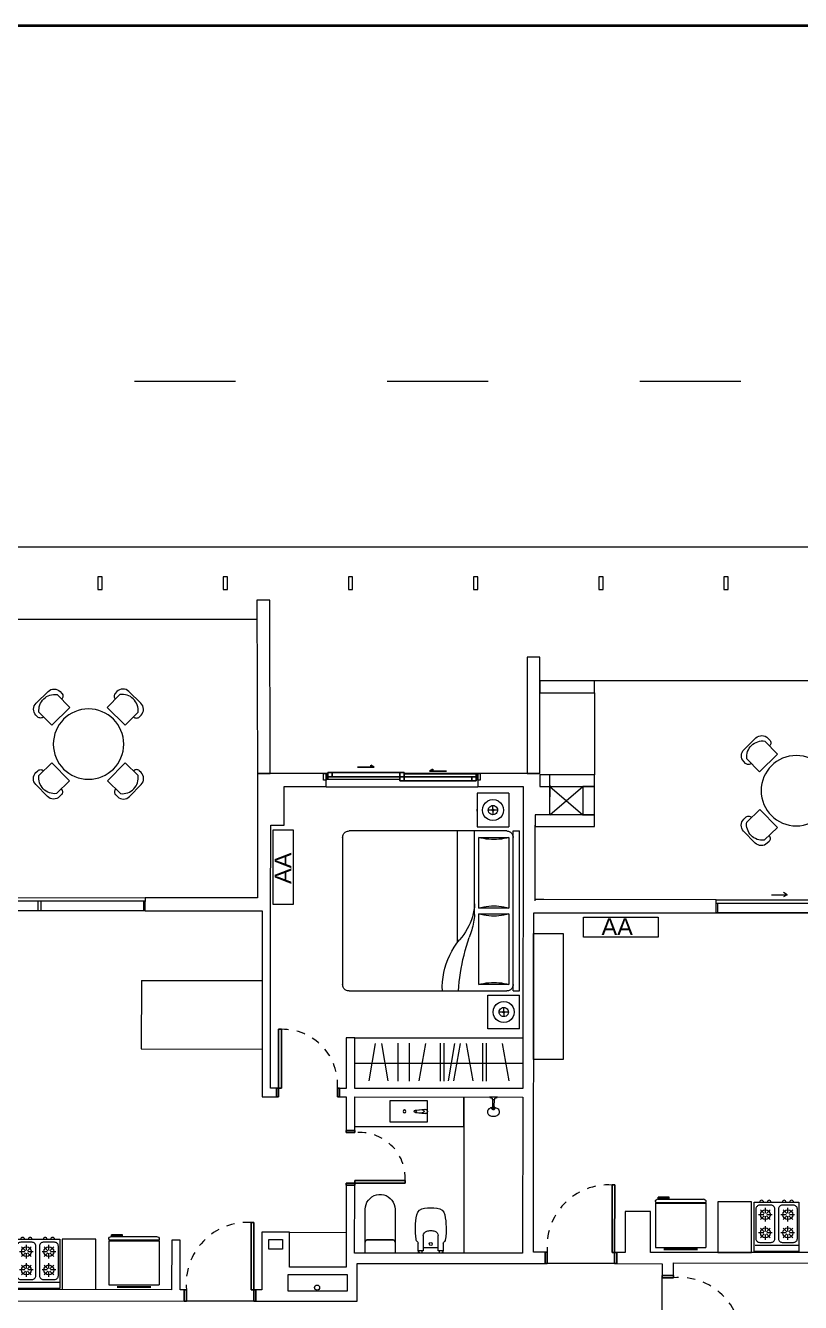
# Model space of a CAD drawing. Header units: millimetres. Extents: x 917 to 1168, y -421 to -23.
# Drawn here: x 1077.15 to 1086.35, y -354.38 to -339.21 of the extents above; entities that cross this region are included whole.
import ezdxf

# ---------------------------------------------------------------- set-up
doc = ezdxf.new("R2010")
doc.units = ezdxf.units.MM
doc.header["$LTSCALE"] = 0.1
for name, pattern in [('ACAD_ISO02W100', [15, 12, -3]), ('ACAD_ISO03W100', [30, 12, -18]), ('CONTINUA', [0]), ('Trazo', [0.00635, 0.003175, -0.003175])]:
    doc.linetypes.add(name, pattern=pattern)
doc.layers.get('0').update_dxf_attribs({"lineweight": 5})
for name, color, linetype, lineweight in [('00-Agua Fria', 5, 'ACAD_ISO02W100', 20), ('A-DETL-GENF', 7, 'Continuous', 5), ('A-DOOR', 7, 'Continuous', 5), ('A-DOOR-FRAM', 7, 'Continuous', 5), ('A-GLAZ', 7, 'Continuous', 5), ('A-GLAZ-CWMG', 7, 'Continuous', 5), ('A-GLAZ-SILL', 7, 'Continuous', 5), ('A-WALL', 7, 'Continuous', 5), ('Arq-Equipamiento', 250, 'Continuous', 5), ('MUEBLES', 250, 'Continuous', 5), ('P-SANR-FIXT', 7, 'Continuous', 5)]:
    doc.layers.add(name, color=color, linetype=linetype, lineweight=lineweight)
doc.layers.add('A-DOOR-HDLN', color=5, linetype='Trazo', lineweight=5, true_color=0x0000ff)
doc.styles.get("Standard").update_dxf_attribs({"font": 'arial.ttf'})

# ---------------------------------------------------------------- blocks, each defined once
blk = doc.blocks.new('Family7 - Puerta OBLAK - Acceso-2885777-1-TORRE-ARQ-PB')
at = {"layer": 'A-DOOR', "color": 8, "lineweight": 25}
for p, q in [((-0.425, -0.067), (-0.425, 0.067)), ((-0.425, 0.067), (-0.4, 0.067)), ((-0.4, 0.067), (-0.4, -0.067)), ((0.4, -0.067), (0.4, 0.067)), ((0.4, 0.067), (0.425, 0.067)), ((0.425, 0.067), (0.425, -0.067)), ((-0.4, -0.067), (-0.425, -0.067)), ((-0.4, -0.067), (-0.369, -0.067)), ((-0.4, -0.867), (-0.4, -0.067)), ((-0.369, -0.067), (-0.369, -0.867)), ((0.425, -0.067), (0.4, -0.067)), ((-0.369, -0.867), (-0.4, -0.867))]:
    blk.add_line(p, q, dxfattribs=at)
at = {"layer": 'A-DOOR-HDLN', "color": 8}
blk.add_arc((-0.327, -0.138), 0.73, 266.6701, 5.5698, dxfattribs=at)
blk = doc.blocks.new('Family6 - Puerta OBLAK - Baño-2882893-1-TORRE-ARQ-PB')
at = {"layer": 'A-DOOR', "color": 8, "lineweight": 25}
for p, q in [((-0.3, 0.05), (-0.325, 0.05)), ((-0.325, 0.05), (-0.325, -0.05)), ((-0.3, -0.05), (-0.3, 0.05)), ((0.325, 0.05), (0.3, 0.05)), ((0.3, 0.05), (0.3, -0.05)), ((0.325, -0.05), (0.325, 0.05)), ((-0.325, -0.05), (-0.3, -0.05)), ((-0.3, -0.051), (-0.3, -0.651)), ((-0.268, -0.051), (-0.3, -0.051)), ((-0.268, -0.651), (-0.268, -0.051)), ((0.3, -0.05), (0.325, -0.05)), ((-0.3, -0.651), (-0.268, -0.651))]:
    blk.add_line(p, q, dxfattribs=at)
at = {"layer": 'A-DOOR-HDLN', "color": 8}
blk.add_arc((-0.244, -0.105), 0.546, 267.4017, 5.688, dxfattribs=at)
blk = doc.blocks.new('Family5 - Puerta OPBLAK - Dormitorio-2880729-1-TORRE-ARQ-PB')
at = {"layer": 'A-DOOR', "color": 8, "lineweight": 25}
for p, q in [((-0.35, 0.05), (-0.375, 0.05)), ((-0.375, 0.05), (-0.375, -0.05)), ((-0.35, -0.05), (-0.35, 0.05)), ((0.375, 0.05), (0.35, 0.05)), ((0.35, 0.05), (0.35, -0.05)), ((0.375, -0.05), (0.375, 0.05)), ((-0.375, -0.05), (-0.35, -0.05)), ((0.35, -0.05), (0.315, -0.05)), ((0.315, -0.05), (0.315, -0.75)), ((0.35, -0.75), (0.35, -0.05)), ((0.35, -0.05), (0.375, -0.05)), ((0.315, -0.75), (0.35, -0.75))]:
    blk.add_line(p, q, dxfattribs=at)
at = {"layer": 'A-DOOR-HDLN', "color": 8}
blk.add_arc((0.302, -0.097), 0.653, 175.8984, 271.164, dxfattribs=at)
blk = doc.blocks.new('Doors_Sliding_Milgard_Aluminum-Series_2-Panels - PV 2_50 X 2_10-2402500-1-TORRE-ARQ-PB')
at = {"layer": 'A-DOOR', "color": 8}
for p, q in [((1.192, 0.078), (-1.308, 0.078)), ((-1.308, 0.078), (-1.308, -0.035)), ((-1.308, 0.078), (1.192, 0.078)), ((1.192, -0.035), (1.192, 0.078)), ((-1.308, -0.035), (1.192, -0.035)), ((0.347, -0.138), (0.391, -0.113)), ((0.347, -0.138), (0.391, -0.164)), ((0.532, -0.138), (0.347, -0.138))]:
    blk.add_line(p, q, dxfattribs=at)
at = {"layer": 'A-DOOR-FRAM', "color": 8}
for p, q in [((-1.295, 0.078), (-1.295, -0.035)), ((-0.076, 0.078), (-0.076, -0.035)), ((-0.041, 0.078), (-0.041, -0.035)), ((1.171, 0.078), (1.171, -0.035))]:
    blk.add_line(p, q, dxfattribs=at)
blk = doc.blocks.new('Windows_Opening-Slide_UFME_Fenetre_Coulissante_2V - 1_20 x 1_80-1553890-1-TORRE-ARQ-PB')
at = {"layer": 'A-GLAZ', "color": 8, "lineweight": 25}
for p, q in [((-0.9, -0.078), (-0.9, 0.002)), ((-0.88, 0.008), (-0.83, 0.008)), ((-0.88, -0.04), (-0.88, 0.008)), ((-0.83, 0.008), (-0.025, 0.008)), ((-0.83, -0.04), (-0.83, 0.008)), ((-0.83, 0.008), (-0.83, -0.04)), ((-0.025, 0.008), (-0.025, -0.04)), ((-0.025, -0.04), (-0.025, 0.008)), ((-0.025, 0.008), (0.025, 0.008)), ((0.025, 0.008), (0.025, -0.04)), ((0.9, 0.002), (0.9, -0.078)), ((-0.93, -0.078), (-0.9, -0.078)), ((-0.88, -0.011), (-0.9, -0.011)), ((-0.9, -0.011), (-0.9, -0.069)), ((-0.9, -0.069), (-0.88, -0.069)), ((-0.83, -0.04), (-0.88, -0.04)), ((-0.88, -0.069), (-0.88, -0.04)), ((-0.025, -0.04), (-0.83, -0.04)), ((-0.528, -0.106), (-0.328, -0.106)), ((-0.368, -0.129), (-0.368, -0.106)), ((-0.328, -0.106), (-0.368, -0.129)), ((0.025, -0.04), (-0.025, -0.04)), ((0.025, -0.04), (-0.025, -0.04)), ((-0.025, -0.04), (-0.025, -0.088)), ((-0.025, -0.088), (0.025, -0.088)), ((0.83, -0.04), (0.025, -0.04)), ((0.025, -0.04), (0.025, -0.088)), ((0.025, -0.088), (0.025, -0.04)), ((0.025, -0.088), (0.83, -0.088)), ((0.83, -0.088), (0.83, -0.04)), ((0.88, -0.04), (0.83, -0.04)), ((0.83, -0.04), (0.83, -0.088)), ((0.83, -0.088), (0.88, -0.088)), ((0.9, -0.011), (0.88, -0.011)), ((0.88, -0.011), (0.88, -0.04)), ((0.88, -0.088), (0.88, -0.04)), ((0.88, -0.069), (0.9, -0.069)), ((0.9, -0.069), (0.9, -0.011)), ((0.9, -0.078), (0.93, -0.078)), ((0.328, -0.154), (0.368, -0.177)), ((0.528, -0.154), (0.328, -0.154)), ((0.368, -0.177), (0.368, -0.154))]:
    blk.add_line(p, q, dxfattribs=at)
at = {"layer": 'A-GLAZ', "color": 8}
for p, q in [((-0.9, -0.078), (-0.025, -0.078)), ((-0.88, -0.069), (-0.025, -0.069)), ((0.88, -0.011), (0.025, -0.011)), ((0.88, -0.078), (0.9, -0.078))]:
    blk.add_line(p, q, dxfattribs=at)
at = {"layer": 'A-GLAZ-SILL', "color": 8}
for p, q in [((-0.9, 0.078), (-0.9, 0.082)), ((0.9, 0.082), (-0.9, 0.082)), ((0.9, 0.082), (0.9, 0.078))]:
    blk.add_line(p, q, dxfattribs=at)
blk = doc.blocks.new('Cocina 51cm')
at = {"layer": 'MUEBLES', "color": 8}
for p, q in [((-0.255, -0.036), (0, -0.036)), ((-0.191, -0.127), (-0.146, -0.172)), ((-0.133, -0.104), (-0.133, -0.167)), ((-0.076, -0.127), (-0.121, -0.172)), ((0, -0.036), (0.255, -0.036)), ((0.076, -0.127), (0.121, -0.172)), ((0.133, -0.104), (0.133, -0.167)), ((0.191, -0.127), (0.146, -0.172)), ((-0.214, -0.185), (-0.151, -0.185)), ((-0.146, -0.197), (-0.191, -0.242)), ((-0.133, -0.203), (-0.133, -0.266)), ((-0.121, -0.197), (-0.076, -0.242)), ((-0.115, -0.185), (-0.052, -0.185)), ((0.052, -0.185), (0.115, -0.185)), ((0.121, -0.197), (0.076, -0.242)), ((0.133, -0.203), (0.133, -0.266)), ((0.146, -0.197), (0.191, -0.242)), ((0.151, -0.185), (0.214, -0.185)), ((-0.214, -0.401), (-0.151, -0.401)), ((-0.191, -0.343), (-0.146, -0.388)), ((-0.146, -0.413), (-0.191, -0.458)), ((-0.133, -0.32), (-0.133, -0.383)), ((-0.133, -0.419), (-0.133, -0.482)), ((-0.076, -0.343), (-0.121, -0.388)), ((-0.121, -0.413), (-0.076, -0.458)), ((-0.115, -0.401), (-0.052, -0.401)), ((0.052, -0.401), (0.115, -0.401)), ((0.076, -0.343), (0.121, -0.388)), ((0.121, -0.413), (0.076, -0.458)), ((0.133, -0.32), (0.133, -0.383)), ((0.133, -0.419), (0.133, -0.482)), ((0.191, -0.343), (0.146, -0.388)), ((0.146, -0.413), (0.191, -0.458)), ((0.151, -0.401), (0.214, -0.401))]:
    blk.add_line(p, q, dxfattribs=at)
blk.add_lwpolyline([(-0.265, 0.036), (0.265, 0.036), (0.265, -0.549), (-0.265, -0.549)], close=True, dxfattribs=at)
for points in [[(-0.201, -0.513), (-0.066, -0.513, 0.414214), (-0.021, -0.468), (-0.021, -0.117, 0.414214), (-0.066, -0.072), (-0.201, -0.072, 0.414214), (-0.246, -0.117), (-0.246, -0.468, 0.414214)], [(0.066, -0.513), (0.201, -0.513, 0.414214), (0.246, -0.468), (0.246, -0.117, 0.414214), (0.201, -0.072), (0.066, -0.072, 0.414214), (0.021, -0.117), (0.021, -0.468, 0.414214)]]:
    blk.add_lwpolyline(points, format="xyb", close=True, dxfattribs=at)
for centre in [(-0.133, -0.185), (0.133, -0.185), (-0.133, -0.401), (0.133, -0.401)]:
    blk.add_circle(centre, 0.0585, dxfattribs=at)
for centre in [(-0.178, -0.549), (-0.089, -0.549), (0.089, -0.549), (0.178, -0.549)]:
    blk.add_arc(centre, 0.0225, 180, 0, dxfattribs=at)
blk = doc.blocks.new('A$C2F886EFE')
at = {"layer": 'MUEBLES', "color": 8}
for p, q in [((0.1, 0.623), (0.498, 0.623)), ((0.1, 0.613), (0.498, 0.613)), ((0, 0.072), (0, 0.597)), ((0, 0.597), (0.6, 0.597)), ((0.6, 0.072), (0.6, 0.597)), ((0, 0.072), (0.6, 0.072)), ((0, 0.062), (0.6, 0.062)), ((0, 0.053), (0, 0.062)), ((0.006, 0.062), (0.006, 0.072)), ((0.032, 0.022), (0.568, 0.022)), ((0.034, 0.022), (0.034, 0)), ((0.04, 0.022), (0.04, 0.006)), ((0.04, 0.006), (0.159, 0.006)), ((0.159, 0.022), (0.159, 0.006)), ((0.165, 0.022), (0.165, 0)), ((0.594, 0.062), (0.594, 0.072)), ((0.6, 0.053), (0.6, 0.062)), ((0.165, 0), (0.034, 0))]:
    blk.add_line(p, q, dxfattribs=at)
for centre, start, end in [((0.032, 0.053), 180, 270), ((0.568, 0.053), 270, 0)]:
    blk.add_arc(centre, 0.0315, start, end, dxfattribs=at)
blk = doc.blocks.new('cama grande')
at = {"layer": 'MUEBLES'}
for p, q in [((584.86, 704.561), (584.885, 704.561)), ((584.86, 704.561), (584.86, 704.187)), ((584.885, 704.561), (585.26, 704.561)), ((585.26, 704.187), (585.26, 704.561)), ((585.31, 704.561), (587.21, 704.561)), ((585.31, 704.485), (585.31, 704.561)), ((587.21, 704.485), (587.21, 704.561)), ((584.939, 704.406), (584.935, 704.374)), ((584.935, 704.374), (584.939, 704.342)), ((584.951, 704.437), (584.939, 704.406)), ((584.971, 704.462), (584.951, 704.437)), ((584.997, 704.482), (584.971, 704.462)), ((585.027, 704.495), (584.997, 704.482)), ((585.007, 704.388), (585.005, 704.374)), ((585.05, 704.374), (585.005, 704.374)), ((585.005, 704.374), (585.007, 704.36)), ((585.012, 704.402), (585.007, 704.388)), ((585.007, 704.36), (585.012, 704.347)), ((585.021, 704.413), (585.012, 704.402)), ((585.032, 704.422), (585.021, 704.413)), ((585.06, 704.499), (585.027, 704.495)), ((585.045, 704.427), (585.032, 704.422)), ((585.06, 704.429), (585.045, 704.427)), ((585.051, 704.379), (585.05, 704.377)), ((585.05, 704.377), (585.05, 704.374)), ((585.05, 704.374), (585.05, 704.371)), ((585.05, 704.371), (585.051, 704.369)), ((585.053, 704.381), (585.051, 704.379)), ((585.051, 704.369), (585.053, 704.367)), ((585.055, 704.383), (585.053, 704.381)), ((585.053, 704.367), (585.055, 704.365)), ((585.057, 704.384), (585.055, 704.383)), ((585.055, 704.365), (585.057, 704.364)), ((585.06, 704.384), (585.057, 704.384)), ((585.057, 704.364), (585.06, 704.364)), ((585.092, 704.495), (585.06, 704.499)), ((585.06, 704.429), (585.06, 704.384)), ((585.074, 704.427), (585.06, 704.429)), ((585.062, 704.384), (585.06, 704.384)), ((585.06, 704.364), (585.062, 704.364)), ((585.06, 704.364), (585.06, 704.319)), ((585.065, 704.383), (585.062, 704.384)), ((585.062, 704.364), (585.065, 704.365)), ((585.067, 704.381), (585.065, 704.383)), ((585.065, 704.365), (585.067, 704.367)), ((585.068, 704.379), (585.067, 704.381)), ((585.067, 704.367), (585.068, 704.369)), ((585.069, 704.377), (585.068, 704.379)), ((585.068, 704.369), (585.069, 704.371)), ((585.07, 704.374), (585.069, 704.377)), ((585.069, 704.371), (585.07, 704.374)), ((585.07, 704.374), (585.115, 704.374)), ((585.087, 704.422), (585.074, 704.427)), ((585.099, 704.413), (585.087, 704.422)), ((585.122, 704.482), (585.092, 704.495)), ((585.107, 704.402), (585.099, 704.413)), ((585.113, 704.388), (585.107, 704.402)), ((585.107, 704.347), (585.113, 704.36)), ((585.115, 704.374), (585.113, 704.388)), ((585.113, 704.36), (585.115, 704.374)), ((585.148, 704.462), (585.122, 704.482)), ((585.168, 704.437), (585.148, 704.462)), ((585.18, 704.406), (585.168, 704.437)), ((585.185, 704.374), (585.18, 704.406)), ((585.18, 704.342), (585.185, 704.374)), ((585.31, 704.485), (585.386, 704.485)), ((585.312, 704.429), (585.31, 704.419)), ((585.31, 704.419), (585.31, 704.409)), ((585.31, 703.838), (585.31, 704.409)), ((585.315, 704.438), (585.312, 704.429)), ((585.32, 704.447), (585.315, 704.438)), ((585.325, 704.455), (585.32, 704.447)), ((585.332, 704.463), (585.325, 704.455)), ((585.339, 704.47), (585.332, 704.463)), ((585.348, 704.475), (585.339, 704.47)), ((585.357, 704.479), (585.348, 704.475)), ((585.366, 704.483), (585.357, 704.479)), ((585.376, 704.485), (585.366, 704.483)), ((585.386, 704.485), (585.376, 704.485)), ((585.386, 704.485), (587.133, 704.485)), ((586.224, 704.434), (585.386, 704.434)), ((585.394, 704.405), (585.386, 704.434)), ((585.386, 704.434), (585.386, 704.079)), ((585.4, 704.376), (585.394, 704.405)), ((585.405, 704.346), (585.4, 704.376)), ((586.21, 704.376), (586.205, 704.346)), ((586.216, 704.405), (586.21, 704.376)), ((586.224, 704.434), (586.216, 704.405)), ((586.224, 704.079), (586.224, 704.434)), ((587.133, 704.434), (586.295, 704.434)), ((586.295, 704.434), (586.295, 704.079)), ((586.303, 704.405), (586.295, 704.434)), ((586.309, 704.376), (586.303, 704.405)), ((586.314, 704.346), (586.309, 704.376)), ((587.119, 704.376), (587.114, 704.346)), ((587.126, 704.405), (587.119, 704.376)), ((587.133, 704.434), (587.126, 704.405)), ((587.143, 704.485), (587.133, 704.485)), ((587.133, 704.485), (587.21, 704.485)), ((587.133, 704.079), (587.133, 704.434)), ((587.153, 704.483), (587.143, 704.485)), ((587.163, 704.479), (587.153, 704.483)), ((587.172, 704.475), (587.163, 704.479)), ((587.18, 704.47), (587.172, 704.475)), ((587.187, 704.463), (587.18, 704.47)), ((587.194, 704.455), (587.187, 704.463)), ((587.199, 704.447), (587.194, 704.455)), ((587.204, 704.438), (587.199, 704.447)), ((587.207, 704.429), (587.204, 704.438)), ((587.209, 704.419), (587.207, 704.429)), ((587.21, 704.409), (587.209, 704.419)), ((587.21, 704.409), (587.21, 704.028)), ((587.633, 704.434), (587.258, 704.434)), ((587.258, 704.059), (587.258, 704.434)), ((587.426, 704.367), (587.395, 704.355)), ((587.458, 704.371), (587.426, 704.367)), ((587.49, 704.367), (587.458, 704.371)), ((587.52, 704.355), (587.49, 704.367)), ((587.658, 704.434), (587.633, 704.434)), ((587.658, 704.434), (587.658, 704.059)), ((584.939, 704.342), (584.951, 704.312)), ((584.951, 704.312), (584.971, 704.286)), ((584.971, 704.286), (584.997, 704.266)), ((584.997, 704.266), (585.027, 704.253)), ((585.012, 704.347), (585.021, 704.335)), ((585.021, 704.335), (585.032, 704.326)), ((585.027, 704.253), (585.06, 704.249)), ((585.032, 704.326), (585.045, 704.321)), ((585.045, 704.321), (585.06, 704.319)), ((585.06, 704.319), (585.074, 704.321)), ((585.06, 704.249), (585.092, 704.253)), ((585.074, 704.321), (585.087, 704.326)), ((585.087, 704.326), (585.099, 704.335)), ((585.092, 704.253), (585.122, 704.266)), ((585.099, 704.335), (585.107, 704.347)), ((585.122, 704.266), (585.148, 704.286)), ((585.148, 704.286), (585.168, 704.312)), ((585.168, 704.312), (585.18, 704.342)), ((585.408, 704.317), (585.405, 704.346)), ((585.411, 704.287), (585.408, 704.317)), ((585.408, 704.197), (585.411, 704.227)), ((585.411, 704.257), (585.411, 704.287)), ((585.411, 704.227), (585.411, 704.257)), ((586.202, 704.317), (586.199, 704.287)), ((586.199, 704.287), (586.199, 704.257)), ((586.199, 704.257), (586.199, 704.227)), ((586.199, 704.227), (586.202, 704.197)), ((586.205, 704.346), (586.202, 704.317)), ((586.318, 704.317), (586.314, 704.346)), ((586.32, 704.287), (586.318, 704.317)), ((586.318, 704.197), (586.32, 704.227)), ((586.321, 704.257), (586.32, 704.287)), ((586.32, 704.227), (586.321, 704.257)), ((587.109, 704.287), (587.108, 704.257)), ((587.108, 704.257), (587.109, 704.227)), ((587.111, 704.317), (587.109, 704.287)), ((587.109, 704.227), (587.111, 704.197)), ((587.114, 704.346), (587.111, 704.317)), ((587.337, 704.279), (587.333, 704.246)), ((587.333, 704.246), (587.337, 704.214)), ((587.35, 704.309), (587.337, 704.279)), ((587.337, 704.214), (587.35, 704.184)), ((587.37, 704.335), (587.35, 704.309)), ((587.395, 704.355), (587.37, 704.335)), ((587.405, 704.261), (587.403, 704.246)), ((587.448, 704.246), (587.403, 704.246)), ((587.403, 704.246), (587.405, 704.232)), ((587.41, 704.274), (587.405, 704.261)), ((587.405, 704.232), (587.41, 704.219)), ((587.419, 704.285), (587.41, 704.274)), ((587.41, 704.219), (587.419, 704.208)), ((587.43, 704.294), (587.419, 704.285)), ((587.419, 704.208), (587.43, 704.199)), ((587.444, 704.3), (587.43, 704.294)), ((587.458, 704.301), (587.444, 704.3)), ((587.449, 704.251), (587.448, 704.249)), ((587.448, 704.249), (587.448, 704.246)), ((587.448, 704.246), (587.448, 704.244)), ((587.448, 704.244), (587.449, 704.241)), ((587.451, 704.253), (587.449, 704.251)), ((587.449, 704.241), (587.451, 704.239)), ((587.453, 704.255), (587.451, 704.253)), ((587.451, 704.239), (587.453, 704.238)), ((587.455, 704.256), (587.453, 704.255)), ((587.453, 704.238), (587.455, 704.237)), ((587.458, 704.256), (587.455, 704.256)), ((587.455, 704.237), (587.458, 704.236)), ((587.458, 704.301), (587.458, 704.256)), ((587.472, 704.3), (587.458, 704.301)), ((587.46, 704.256), (587.458, 704.256)), ((587.458, 704.236), (587.46, 704.237)), ((587.458, 704.236), (587.458, 704.191)), ((587.463, 704.255), (587.46, 704.256)), ((587.46, 704.237), (587.463, 704.238)), ((587.465, 704.253), (587.463, 704.255)), ((587.463, 704.238), (587.465, 704.239)), ((587.467, 704.251), (587.465, 704.253)), ((587.465, 704.239), (587.467, 704.241)), ((587.468, 704.249), (587.467, 704.251)), ((587.467, 704.241), (587.468, 704.244)), ((587.468, 704.246), (587.468, 704.249)), ((587.468, 704.244), (587.468, 704.246)), ((587.468, 704.246), (587.513, 704.246)), ((587.485, 704.294), (587.472, 704.3)), ((587.497, 704.285), (587.485, 704.294)), ((587.485, 704.199), (587.497, 704.208)), ((587.506, 704.274), (587.497, 704.285)), ((587.497, 704.208), (587.506, 704.219)), ((587.511, 704.261), (587.506, 704.274)), ((587.506, 704.219), (587.511, 704.232)), ((587.513, 704.246), (587.511, 704.261)), ((587.511, 704.232), (587.513, 704.246)), ((587.546, 704.335), (587.52, 704.355)), ((587.566, 704.309), (587.546, 704.335)), ((587.579, 704.279), (587.566, 704.309)), ((587.566, 704.184), (587.579, 704.214)), ((587.583, 704.246), (587.579, 704.279)), ((587.579, 704.214), (587.583, 704.246)), ((584.86, 704.187), (585.26, 704.187)), ((585.049, 704.187), (585.049, 704.187)), ((585.049, 704.187), (585.049, 704.184)), ((585.049, 704.184), (585.049, 704.187)), ((585.049, 704.184), (585.049, 704.187)), ((585.049, 704.184), (585.049, 704.184)), ((585.049, 704.184), (585.049, 704.184)), ((585.05, 704.184), (585.049, 704.184)), ((585.05, 704.184), (585.05, 704.187)), ((585.05, 704.184), (585.051, 704.184)), ((585.051, 704.184), (585.051, 704.187)), ((585.051, 704.184), (585.051, 704.187)), ((585.051, 704.184), (585.051, 704.184)), ((585.051, 704.184), (585.053, 704.184)), ((585.053, 704.184), (585.053, 704.187)), ((585.053, 704.184), (585.054, 704.184)), ((585.054, 704.184), (585.054, 704.187)), ((585.054, 704.184), (585.055, 704.184)), ((585.055, 704.184), (585.055, 704.187)), ((585.055, 704.184), (585.057, 704.184)), ((585.057, 704.184), (585.057, 704.187)), ((585.057, 704.184), (585.058, 704.184)), ((585.058, 704.184), (585.058, 704.187)), ((585.058, 704.184), (585.06, 704.184)), ((585.06, 704.184), (585.06, 704.187)), ((585.06, 704.184), (585.062, 704.184)), ((585.062, 704.184), (585.062, 704.187)), ((585.062, 704.184), (585.063, 704.184)), ((585.063, 704.184), (585.063, 704.187)), ((585.063, 704.184), (585.065, 704.184)), ((585.065, 704.184), (585.065, 704.187)), ((585.065, 704.184), (585.066, 704.184)), ((585.066, 704.184), (585.066, 704.187)), ((585.066, 704.184), (585.067, 704.184)), ((585.067, 704.184), (585.067, 704.187)), ((585.067, 704.184), (585.068, 704.184)), ((585.068, 704.184), (585.068, 704.187)), ((585.068, 704.184), (585.069, 704.184)), ((585.069, 704.184), (585.069, 704.187)), ((585.069, 704.184), (585.07, 704.184)), ((585.07, 704.184), (585.07, 704.187)), ((585.071, 704.184), (585.07, 704.184)), ((585.071, 704.184), (585.071, 704.187)), ((585.071, 704.184), (585.071, 704.187)), ((585.071, 704.187), (585.071, 704.184)), ((585.071, 704.184), (585.071, 704.184)), ((585.071, 704.184), (585.071, 704.184)), ((585.26, 704.187), (585.26, 704.187)), ((585.386, 704.079), (585.394, 704.108)), ((585.386, 704.079), (586.224, 704.079)), ((585.394, 704.108), (585.4, 704.137)), ((585.4, 704.137), (585.405, 704.167)), ((585.405, 704.167), (585.408, 704.197)), ((586.202, 704.197), (586.205, 704.167)), ((586.205, 704.167), (586.21, 704.137)), ((586.21, 704.137), (586.216, 704.108)), ((586.216, 704.108), (586.224, 704.079)), ((586.295, 704.079), (586.303, 704.108)), ((586.295, 704.079), (587.133, 704.079)), ((586.303, 704.108), (586.309, 704.137)), ((586.309, 704.137), (586.314, 704.167)), ((586.314, 704.167), (586.318, 704.197)), ((587.111, 704.197), (587.114, 704.167)), ((587.114, 704.167), (587.119, 704.137)), ((587.119, 704.137), (587.126, 704.108)), ((587.126, 704.108), (587.133, 704.079)), ((587.658, 704.059), (587.258, 704.059)), ((587.258, 704.059), (587.258, 704.059)), ((587.35, 704.184), (587.37, 704.158)), ((587.37, 704.158), (587.395, 704.138)), ((587.395, 704.138), (587.426, 704.126)), ((587.426, 704.126), (587.458, 704.121)), ((587.43, 704.199), (587.444, 704.193)), ((587.444, 704.193), (587.458, 704.191)), ((587.446, 704.059), (587.446, 704.056)), ((587.446, 704.056), (587.447, 704.056)), ((587.447, 704.056), (587.447, 704.059)), ((587.447, 704.056), (587.447, 704.059)), ((587.447, 704.056), (587.447, 704.059)), ((587.448, 704.056), (587.447, 704.056)), ((587.447, 704.056), (587.447, 704.056)), ((587.447, 704.056), (587.447, 704.056)), ((587.448, 704.056), (587.448, 704.059)), ((587.449, 704.056), (587.448, 704.056)), ((587.449, 704.056), (587.449, 704.059)), ((587.45, 704.056), (587.449, 704.056)), ((587.45, 704.056), (587.45, 704.059)), ((587.452, 704.056), (587.45, 704.056)), ((587.452, 704.056), (587.452, 704.059)), ((587.453, 704.056), (587.452, 704.056)), ((587.453, 704.056), (587.453, 704.059)), ((587.454, 704.056), (587.453, 704.056)), ((587.454, 704.056), (587.454, 704.059)), ((587.456, 704.056), (587.454, 704.056)), ((587.456, 704.056), (587.456, 704.059)), ((587.458, 704.056), (587.456, 704.056)), ((587.458, 704.191), (587.472, 704.193)), ((587.458, 704.121), (587.49, 704.126)), ((587.458, 704.056), (587.458, 704.059)), ((587.459, 704.056), (587.458, 704.056)), ((587.459, 704.056), (587.459, 704.059)), ((587.461, 704.056), (587.459, 704.056)), ((587.461, 704.056), (587.461, 704.059)), ((587.462, 704.056), (587.461, 704.056)), ((587.462, 704.056), (587.462, 704.059)), ((587.464, 704.056), (587.462, 704.056)), ((587.464, 704.056), (587.464, 704.059)), ((587.465, 704.056), (587.464, 704.056)), ((587.465, 704.056), (587.465, 704.059)), ((587.466, 704.056), (587.465, 704.056)), ((587.466, 704.056), (587.466, 704.059)), ((587.467, 704.056), (587.466, 704.056)), ((587.467, 704.056), (587.467, 704.059)), ((587.468, 704.056), (587.467, 704.056)), ((587.468, 704.056), (587.468, 704.059)), ((587.468, 704.056), (587.468, 704.059)), ((587.468, 704.056), (587.469, 704.056)), ((587.468, 704.056), (587.468, 704.056)), ((587.469, 704.059), (587.469, 704.059)), ((587.469, 704.059), (587.469, 704.056)), ((587.469, 704.056), (587.469, 704.059)), ((587.469, 704.056), (587.469, 704.056)), ((587.472, 704.193), (587.485, 704.199)), ((587.49, 704.126), (587.52, 704.138)), ((587.52, 704.138), (587.546, 704.158)), ((587.546, 704.158), (587.566, 704.184)), ((585.685, 703.89), (585.737, 703.903)), ((585.737, 703.903), (585.79, 703.916)), ((585.79, 703.916), (585.842, 703.931)), ((585.842, 703.931), (585.893, 703.947)), ((585.893, 703.947), (585.945, 703.965)), ((585.967, 703.973), (585.945, 703.965)), ((585.989, 703.981), (585.967, 703.973)), ((586.013, 703.921), (585.98, 703.899)), ((586.011, 703.988), (585.989, 703.981)), ((586.034, 703.995), (586.011, 703.988)), ((586.047, 703.941), (586.013, 703.921)), ((586.057, 704.001), (586.034, 703.995)), ((586.082, 703.96), (586.047, 703.941)), ((586.079, 704.007), (586.057, 704.001)), ((586.102, 704.012), (586.079, 704.007)), ((586.117, 703.976), (586.082, 703.96)), ((586.126, 704.016), (586.102, 704.012)), ((586.154, 703.99), (586.117, 703.976)), ((586.149, 704.02), (586.126, 704.016)), ((586.172, 704.023), (586.149, 704.02)), ((586.192, 704.002), (586.154, 703.99)), ((586.196, 704.026), (586.172, 704.023)), ((586.23, 704.012), (586.192, 704.002)), ((586.219, 704.028), (586.196, 704.026)), ((586.219, 704.028), (586.346, 704.028)), ((586.268, 704.019), (586.23, 704.012)), ((586.307, 704.025), (586.268, 704.019)), ((586.346, 704.028), (586.307, 704.025)), ((586.346, 704.028), (587.21, 704.028)), ((587.21, 704.028), (587.21, 703.825)), ((585.31, 703.838), (585.364, 703.841)), ((585.31, 703.646), (585.31, 703.838)), ((585.364, 703.841), (585.418, 703.846)), ((585.418, 703.846), (585.471, 703.853)), ((585.471, 703.853), (585.525, 703.86)), ((585.525, 703.86), (585.578, 703.869)), ((585.578, 703.869), (585.632, 703.879)), ((585.632, 703.879), (585.685, 703.89)), ((585.735, 703.733), (585.784, 703.758)), ((585.784, 703.758), (585.831, 703.786)), ((585.831, 703.786), (585.876, 703.817)), ((585.876, 703.817), (585.919, 703.85)), ((585.894, 703.825), (587.21, 703.825)), ((585.949, 703.876), (585.919, 703.85)), ((585.98, 703.899), (585.949, 703.876)), ((587.21, 703.825), (587.21, 702.538)), ((585.31, 703.646), (585.364, 703.645)), ((585.31, 702.538), (585.31, 703.646)), ((585.364, 703.645), (585.419, 703.648)), ((585.419, 703.648), (585.474, 703.654)), ((585.474, 703.654), (585.528, 703.663)), ((585.528, 703.663), (585.581, 703.676)), ((585.581, 703.676), (585.633, 703.691)), ((585.633, 703.691), (585.685, 703.71)), ((585.685, 703.71), (585.735, 703.733)), ((585.31, 702.538), (585.31, 702.528)), ((587.209, 702.528), (587.21, 702.538)), ((585.31, 702.528), (585.312, 702.518)), ((585.312, 702.518), (585.315, 702.508)), ((585.315, 702.508), (585.32, 702.5)), ((585.32, 702.5), (585.325, 702.491)), ((585.325, 702.491), (585.332, 702.484)), ((585.332, 702.484), (585.339, 702.477)), ((585.339, 702.477), (585.348, 702.472)), ((585.348, 702.472), (585.357, 702.467)), ((585.357, 702.467), (585.366, 702.464)), ((585.366, 702.464), (585.376, 702.462)), ((585.376, 702.462), (585.386, 702.461)), ((587.133, 702.461), (585.386, 702.461)), ((587.133, 702.461), (587.143, 702.462)), ((587.143, 702.462), (587.153, 702.464)), ((587.153, 702.464), (587.163, 702.467)), ((587.163, 702.467), (587.172, 702.472)), ((587.172, 702.472), (587.18, 702.477)), ((587.18, 702.477), (587.187, 702.484)), ((587.187, 702.484), (587.194, 702.491)), ((587.194, 702.491), (587.199, 702.5)), ((587.199, 702.5), (587.204, 702.508)), ((587.204, 702.508), (587.207, 702.518)), ((587.207, 702.518), (587.209, 702.528))]:
    blk.add_line(p, q, dxfattribs=at)
blk = doc.blocks.new('mesad')
at = {"layer": 'MUEBLES'}
for points in [[(-0.324, 0.533), (-0.324, 0.533, 0.414214), (-0.324, 0.604), (-0.345, 0.624, 0.414214), (-0.487, 0.622), (-0.626, 0.479, 0.414214), (-0.624, 0.337), (-0.603, 0.317, 0.414214), (-0.533, 0.318), (-0.533, 0.318)], [(0.324, 0.533), (0.324, 0.533, -0.414214), (0.324, 0.604), (0.345, 0.624, -0.414214), (0.487, 0.622), (0.626, 0.479, -0.414214), (0.624, 0.337), (0.603, 0.317, -0.414214), (0.533, 0.318), (0.533, 0.318)], [(-0.533, -0.324), (-0.533, -0.324, 0.414214), (-0.604, -0.324), (-0.624, -0.345, 0.414214), (-0.622, -0.487), (-0.479, -0.626, 0.414214), (-0.337, -0.624), (-0.317, -0.603, 0.414214), (-0.318, -0.533), (-0.318, -0.533)], [(0.533, -0.324), (0.533, -0.324, -0.414214), (0.604, -0.324), (0.624, -0.345, -0.414214), (0.622, -0.487), (0.479, -0.626, -0.414214), (0.337, -0.624), (0.317, -0.603, -0.414214), (0.318, -0.533), (0.318, -0.533)]]:
    blk.add_lwpolyline(points, format="xyb", dxfattribs=at)
for points in [[(-0.589, 0.373), (-0.434, 0.222), (-0.225, 0.437), (-0.38, 0.588, 0.490132)], [(0.589, 0.373), (0.434, 0.222), (0.225, 0.437), (0.38, 0.588, -0.490132)], [(-0.373, -0.589), (-0.222, -0.434), (-0.437, -0.225), (-0.588, -0.38, 0.490132)], [(0.373, -0.589), (0.222, -0.434), (0.437, -0.225), (0.588, -0.38, -0.490132)]]:
    blk.add_lwpolyline(points, format="xyb", close=True, dxfattribs=at)
at = {"layer": 'MUEBLES', "ltscale": 1e-05}
blk.add_circle((0, 0), 0.418, dxfattribs=at)
blk = doc.blocks.new('Shower-Valve_Trim-KOHLER-Alteo-K-TS45106 - 2_5 GPM_ 2BZ-Oil-Rubed Nickel-V7-2-TORRE-ARQ- PB _-2_14_')
at = {"layer": 'P-SANR-FIXT', "color": 8}
for p, q in [((2.527, -14.218), (2.517, -14.261)), ((2.53, -14.22), (2.527, -14.218)), ((2.549, -14.254), (2.535, -14.249)), ((2.517, -14.261), (2.506, -14.304)), ((2.506, -14.304), (2.51, -14.304)), ((2.527, -14.281), (2.542, -14.282)), ((2.543, -14.282), (2.544, -14.279)), ((2.544, -14.279), (2.549, -14.258)), ((2.544, -14.279), (2.623, -14.298)), ((2.549, -14.258), (2.55, -14.255)), ((2.628, -14.278), (2.549, -14.258)), ((2.623, -14.298), (2.628, -14.299)), ((2.627, -14.301), (2.635, -14.303)), ((2.628, -14.278), (2.632, -14.279)), ((2.641, -14.279), (2.633, -14.277)), ((2.635, -14.303), (2.64, -14.304)), ((2.641, -14.279), (2.646, -14.28))]:
    blk.add_line(p, q, dxfattribs=at)
for centre, radius, start, end in [((2.529, -14.223), 0.00317, 6.8897, 54.9928), ((2.31, -14.249), 0.224, 0.8645, 6.8897), ((2.536, -14.246), 0.00308, 180.8645, 247.6964), ((2.726, -14.311), 0.0905, 131.0831, 158.8669), ((2.697, -14.279), 0.0469, 98.1333, 131.0831), ((2.696, -14.272), 0.0399, 63.1676, 98.1333), ((2.696, -14.272), 0.0408, 36.2532, 63.1676), ((2.676, -14.287), 0.0652, 13.9057, 36.2532), ((2.509, -14.301), 0.00318, 277.4957, 325.5988), ((2.327, -14.176), 0.224, 325.5988, 331.624), ((2.527, -14.284), 0.00308, 84.7921, 151.624), ((2.542, -14.281), 0.000995, 264.7921, 346.2443), ((2.549, -14.255), 0.000995, 346.2443, 67.6964), ((2.629, -14.294), 0.00706, 209.1801, 256.2443), ((2.632, -14.284), 0.00706, 76.2443, 123.3084), ((2.725, -14.313), 0.0905, 173.6216, 201.4054), ((2.653, -14.298), 0.0156, 203.2443, 228.688), ((2.642, -14.296), 0.00848, 256.2443, 285.4027), ((2.685, -14.329), 0.0469, 201.4054, 234.3552), ((2.655, -14.292), 0.0156, 103.8005, 129.2443), ((2.641, -14.293), 0.0119, 285.4027, 336.4121), ((2.636, -14.329), 0.0206, 46.321, 64.7244), ((2.644, -14.288), 0.00848, 47.0858, 76.2443), ((2.642, -14.291), 0.0119, 356.0764, 47.0858), ((2.639, -14.291), 0.0148, 333.9603, 346.2443), ((2.639, -14.291), 0.0148, 346.2443, 358.5282), ((2.654, -14.256), 0.0206, 267.7641, 286.1675), ((2.681, -14.335), 0.0399, 234.3552, 269.3209), ((2.681, -14.334), 0.0408, 269.3209, 296.2353), ((2.67, -14.312), 0.0652, 296.2353, 318.5828), ((2.653, -14.298), 0.0869, 318.5828, 333.2748), ((2.642, -14.292), 0.0998, 333.2748, 346.2443), ((2.655, -14.292), 0.0869, 359.2137, 13.9057), ((2.642, -14.292), 0.0998, 346.2443, 359.2137)]:
    blk.add_arc(centre, radius, start, end, dxfattribs=at)
for centre, major_axis, start_param, end_param in [((2.63, -14.289), (0.0025, 0.01), 3.141593, 4.712389), ((2.63, -14.289), (0.0025, 0.01), 4.712389, 6.283185), ((2.65, -14.294), (0.0042, 0.0171), 2.888228, 4.712389), ((2.65, -14.294), (0.00241, 0.00985), 3.041039, 4.712389), ((2.65, -14.294), (0.0042, 0.0171), 4.712389, 6.53655), ((2.65, -14.294), (0.00241, 0.00985), 4.712389, 6.383739)]:
    blk.add_ellipse(centre, major_axis=major_axis, ratio=0.707107, start_param=start_param, end_param=end_param, dxfattribs=at)
for points in [[(2.639, -14.291), (2.639, -14.293), (2.638, -14.296), (2.635, -14.299), (2.632, -14.301), (2.629, -14.302), (2.628, -14.301), (2.627, -14.301)], [(2.639, -14.291), (2.64, -14.29), (2.64, -14.287), (2.639, -14.282), (2.637, -14.279), (2.635, -14.278), (2.634, -14.277), (2.633, -14.277)]]:
    blk.add_open_spline(points, degree=3, knots=[1.570796, 1.570796, 1.570796, 1.570796, 1.963495, 2.356194, 2.748894, 2.945243, 3.141593, 3.141593, 3.141593, 3.141593], dxfattribs=at)
blk = doc.blocks.new('Sanitary_Toilets_Ceramica-Catalano_Zero-70-One-Piece-Close-Coupled-Syphonic - Default-V1-2-TORRE-ARQ- PB _-2_14_')
at = {"layer": 'A-DETL-GENF', "color": 8}
for p, q in [((0.044, 0.177), (0.001, 0.177)), ((0.089, 0.177), (0.044, 0.177)), ((0.133, 0.177), (0.089, 0.177)), ((0.133, 0.177), (0.142, 0.176)), ((0.524, 0.177), (0.133, 0.177)), ((0.142, 0.176), (0.133, 0.177)), ((0.142, 0.176), (0.151, 0.171)), ((0.151, 0.171), (0.142, 0.176)), ((0.151, 0.171), (0.157, 0.165)), ((0.157, 0.165), (0.151, 0.171)), ((0.157, 0.165), (0.162, 0.156)), ((0.162, 0.156), (0.157, 0.165)), ((0.162, 0.156), (0.163, 0.147)), ((0.163, 0.147), (0.162, 0.156)), ((0.553, 0.175), (0.524, 0.177)), ((0.581, 0.167), (0.553, 0.175)), ((0.608, 0.156), (0.581, 0.167)), ((0.633, 0.14), (0.608, 0.156)), ((0.163, 0.147), (0.163, -0.147)), ((0.163, 0.098), (0.163, 0.147)), ((0.163, 0.049), (0.163, 0.098)), ((0.163, 0), (0.163, 0.049)), ((0.654, 0.12), (0.633, 0.14)), ((0.672, 0.097), (0.654, 0.12)), ((0.686, 0.071), (0.672, 0.097)), ((0.696, 0.043), (0.686, 0.071)), ((0.7, 0.015), (0.696, 0.043)), ((0.7, -0.015), (0.7, 0.015)), ((0.163, -0.147), (0.162, -0.156)), ((0.162, -0.156), (0.163, -0.147)), ((0.163, -0.049), (0.163, 0)), ((0.163, -0.098), (0.163, -0.049)), ((0.163, -0.147), (0.163, -0.098)), ((0.608, -0.156), (0.633, -0.14)), ((0.633, -0.14), (0.654, -0.12)), ((0.654, -0.12), (0.672, -0.097)), ((0.672, -0.097), (0.686, -0.071)), ((0.686, -0.071), (0.696, -0.043)), ((0.696, -0.043), (0.7, -0.015)), ((0.001, -0.177), (0.044, -0.177)), ((0.044, -0.177), (0.089, -0.177)), ((0.089, -0.177), (0.133, -0.177)), ((0.142, -0.176), (0.133, -0.177)), ((0.133, -0.177), (0.142, -0.176)), ((0.133, -0.177), (0.524, -0.177)), ((0.151, -0.171), (0.142, -0.176)), ((0.142, -0.176), (0.151, -0.171)), ((0.157, -0.165), (0.151, -0.171)), ((0.151, -0.171), (0.157, -0.165)), ((0.162, -0.156), (0.157, -0.165)), ((0.157, -0.165), (0.162, -0.156)), ((0.524, -0.177), (0.553, -0.175)), ((0.553, -0.175), (0.581, -0.167)), ((0.581, -0.167), (0.608, -0.156))]:
    blk.add_line(p, q, dxfattribs=at)
blk = doc.blocks.new('Vitreous china bidet _ Debba _ Roca _ 355994xx0 - White - Debba- Roca-2705266-2-TORRE-ARQ- PB _-2_14_')
at = {"layer": 'P-SANR-FIXT', "color": 8}
for p, q in [((-0.024, 0.169), (-0.024, 0.08)), ((0.036, 0.08), (0.036, 0.262)), ((0.214, 0.262), (0.214, 0.08)), ((0.274, 0.08), (0.274, 0.169)), ((-0.024, 0.08), (-0.019, 0.08)), ((-0.019, 0.08), (-0.019, 0.06)), ((-0.019, 0.08), (0.022, 0.08)), ((-0.019, 0.06), (-0.006, 0.06)), ((-0.006, 0.06), (-0.006, 0.051)), ((0.022, 0.08), (0.036, 0.08)), ((0.022, 0.06), (0.022, 0.08)), ((0.026, 0.06), (0.022, 0.06)), ((0.026, 0.051), (0.026, 0.06)), ((0.036, 0.116), (0.214, 0.116)), ((0.214, 0.08), (0.228, 0.08)), ((0.224, 0.06), (0.228, 0.06)), ((0.224, 0.051), (0.224, 0.06)), ((0.228, 0.08), (0.269, 0.08)), ((0.228, 0.06), (0.228, 0.08)), ((0.256, 0.051), (0.256, 0.06)), ((0.256, 0.06), (0.269, 0.06)), ((0.269, 0.06), (0.269, 0.08)), ((0.269, 0.08), (0.274, 0.08))]:
    blk.add_line(p, q, dxfattribs=at)
for centre, radius, start, end in [((0.809, 0.337), 0.867, 168.7556, 187.8739), ((0.058, 0.487), 0.101, 93.8692, 168.7556), ((0.125, -0.511), 1.101, 86.1308, 93.8692), ((0.192, 0.487), 0.101, 11.2444, 86.1308), ((-0.559, 0.337), 0.867, 352.1261, 11.2444), ((0.1, 0.253), 0.0649, 110.1691, 171.8309), ((0.129, 0.135), 0.186, 91.3288, 106.151), ((0.121, 0.135), 0.186, 73.849, 88.6712), ((0.15, 0.253), 0.0649, 8.1691, 69.8309), ((0.009, 0.227), 0.0594, 187.8739, 225.1331), ((-0.041, 0.169), 0.0175, 0, 63.7001), ((0.125, 0.161), 0.0175, 0, 180), ((0.125, 0.161), 0.0175, 180, 0), ((0.29, 0.169), 0.0167, 126.2715, 179.7285), ((0.241, 0.227), 0.0594, 311.2548, 352.1261)]:
    blk.add_arc(centre, radius, start, end, dxfattribs=at)
blk = doc.blocks.new('Bacha 45x25cm')
at = {"layer": 'MUEBLES', "color": 8}
for p, q in [((0.112, 0.146), (0.099, 0.028)), ((0.106, 0.062), (0.113, 0.127)), ((0.137, 0.126), (0.144, 0.062)), ((0.138, 0.146), (0.151, 0.028))]:
    blk.add_line(p, q, dxfattribs=at)
blk.add_lwpolyline([(0, 0.45), (0.25, 0.45), (0.25, 0), (0, 0)], close=True, dxfattribs=at)
blk.add_circle((0.125, 0.275), 0.0166, dxfattribs=at)
for centre, radius, start, end in [((0.125, 0.146), 0.0134, 0, 180), ((0.125, 0.028), 0.0256, 168.1721, 11.8279), ((0.125, 0.062), 0.0188, 167.2829, 12.8468), ((0.125, 0.126), 0.0117, 360, 173.6414)]:
    blk.add_arc(centre, radius, start, end, dxfattribs=at)
blk = doc.blocks.new('Montante rectangular - 50 x 150mm-1800504-02 Torre PB')
at = {"layer": 'A-GLAZ-CWMG', "color": 8}
for p, q in [((-0.025, 0.075), (0.025, 0.075)), ((-0.025, -0.075), (-0.025, 0.075)), ((0.025, 0.075), (0.025, -0.075)), ((0.025, -0.075), (-0.025, -0.075))]:
    blk.add_line(p, q, dxfattribs=at)
blk = doc.blocks.new('T1-PB-2020')
at = {"color": 8}
for p, q in [((4127.451, 1267.486), (4087.649, 1267.486)), ((4108.235, 1266.631), (4112.717, 1266.631)), ((4121.636, 1265.9), (4116.068, 1265.9)), ((4116.718, 1265.759), (4116.718, 1264.785)), ((4116.187, 1264.645), (4116.579, 1264.311)), ((4116.187, 1264.311), (4116.579, 1264.645))]:
    blk.add_line(p, q, dxfattribs=at)
at = {"color": 8, "lineweight": 5}
for p, q in [((4112.717, 1264.8), (4112.716, 1263.324)), ((4113.501, 1264.8), (4112.717, 1264.8)), ((4113.501, 1264.72), (4113.501, 1264.8)), ((4113.531, 1264.72), (4113.501, 1264.72)), ((4113.531, 1264.644), (4113.531, 1264.72)), ((4115.361, 1264.72), (4115.331, 1264.72)), ((4115.331, 1264.72), (4115.331, 1264.644)), ((4116.068, 1264.8), (4115.361, 1264.8)), ((4115.361, 1264.8), (4115.361, 1264.72)), ((4116.187, 1264.663), (4116.187, 1264.785)), ((4116.187, 1264.663), (4116.187, 1264.523)), ((4116.187, 1264.311), (4116.187, 1264.663)), ((4113.032, 1264.644), (4113.531, 1264.644)), ((4113.032, 1264.185), (4113.032, 1264.644)), ((4115.331, 1264.644), (4115.871, 1264.644)), ((4115.871, 1264.644), (4115.868, 1261.059)), ((4116.187, 1264.523), (4116.187, 1264.538)), ((4116.187, 1264.523), (4116.187, 1264.523)), ((4112.872, 1263.168), (4112.873, 1264.185)), ((4112.873, 1264.185), (4113.032, 1264.185)), ((4116.011, 1263.288), (4116.012, 1264.185)), ((4108.882, 1263.328), (4111.382, 1263.325)), ((4112.716, 1263.324), (4111.382, 1263.325)), ((4111.382, 1263.325), (4111.382, 1263.282)), ((4118.16, 1263.301), (4116.011, 1263.303)), ((4116.116, 1263.303), (4116.011, 1263.303)), ((4118.16, 1263.258), (4118.16, 1263.301)), ((4118.16, 1263.301), (4120.66, 1263.298)), ((4111.382, 1263.169), (4112.772, 1263.168)), ((4112.772, 1263.168), (4112.77, 1260.962)), ((4112.87, 1261.062), (4112.872, 1263.168)), ((4115.991, 1259.114), (4115.995, 1263.147)), ((4115.995, 1263.147), (4118.16, 1263.145)), ((4111.337, 1262.343), (4111.335, 1261.529)), ((4111.337, 1262.343), (4112.771, 1262.34)), ((4113.77, 1261.662), (4113.77, 1261.061)), ((4113.87, 1261.662), (4113.77, 1261.662)), ((4113.87, 1261.061), (4113.87, 1261.662)), ((4113.87, 1261.662), (4115.868, 1261.662)), ((4111.335, 1261.529), (4112.769, 1261.526)), ((4114.114, 1261.593), (4114.036, 1261.15)), ((4114.188, 1261.593), (4114.265, 1261.15)), ((4114.383, 1261.596), (4114.383, 1261.146)), ((4114.517, 1261.596), (4114.517, 1261.146)), ((4114.71, 1261.593), (4114.633, 1261.15)), ((4114.885, 1261.596), (4114.885, 1261.146)), ((4114.928, 1261.596), (4114.928, 1261.146)), ((4115.056, 1261.593), (4114.978, 1261.15)), ((4115.121, 1261.593), (4115.044, 1261.15)), ((4115.193, 1261.593), (4115.271, 1261.15)), ((4115.389, 1261.596), (4115.389, 1261.146)), ((4115.432, 1261.596), (4115.432, 1261.146)), ((4115.62, 1261.593), (4115.698, 1261.15)), ((4113.867, 1261.362), (4115.869, 1261.362)), ((4112.94, 1261.062), (4112.87, 1261.062)), ((4113.77, 1261.061), (4113.69, 1261.061)), ((4115.868, 1261.059), (4113.87, 1261.061)), ((4112.77, 1260.962), (4112.94, 1260.962)), ((4113.69, 1260.961), (4113.77, 1260.961)), ((4113.77, 1260.961), (4113.769, 1260.561)), ((4113.871, 1260.96), (4115.866, 1260.958)), ((4113.871, 1260.561), (4113.871, 1260.96)), ((4115.166, 1260.608), (4115.166, 1260.958)), ((4115.167, 1260.958), (4115.166, 1259.103)), ((4115.866, 1260.958), (4115.864, 1259.103)), ((4113.871, 1260.61), (4115.166, 1260.608)), ((4113.769, 1260.561), (4113.77, 1260.561)), ((4113.87, 1260.561), (4113.871, 1260.561)), ((4113.769, 1259.911), (4113.768, 1259.911)), ((4113.768, 1259.911), (4113.768, 1258.936)), ((4113.869, 1259.105), (4113.87, 1259.911)), ((4113.87, 1259.911), (4113.869, 1259.911)), ((4113.87, 1259.936), (4113.87, 1259.911)), ((4118.182, 1259.712), (4118.181, 1259.112)), ((4118.582, 1259.712), (4118.182, 1259.712)), ((4118.581, 1259.112), (4118.582, 1259.712)), ((4117.081, 1259.597), (4117.081, 1259.113)), ((4117.381, 1259.597), (4117.081, 1259.597)), ((4117.381, 1259.113), (4117.381, 1259.597)), ((4112.767, 1259.352), (4112.767, 1258.668)), ((4113.097, 1259.352), (4112.767, 1259.352)), ((4113.097, 1258.937), (4113.097, 1259.352)), ((4113.097, 1259.352), (4113.768, 1259.351)), ((4110.798, 1259.27), (4110.397, 1259.27)), ((4110.397, 1259.27), (4110.397, 1258.67)), ((4110.797, 1258.67), (4110.798, 1259.27)), ((4111.698, 1259.257), (4111.697, 1258.669)), ((4111.798, 1259.257), (4111.698, 1259.257)), ((4111.797, 1258.669), (4111.798, 1259.257)), ((4112.852, 1259.152), (4112.852, 1259.267)), ((4112.852, 1259.267), (4113.012, 1259.267)), ((4113.012, 1259.267), (4113.012, 1259.152)), ((4113.012, 1259.152), (4112.852, 1259.152)), ((4115.864, 1259.103), (4113.869, 1259.105)), ((4116.131, 1259.114), (4115.991, 1259.114)), ((4117.081, 1259.113), (4116.981, 1259.113)), ((4117.655, 1259.113), (4117.381, 1259.113)), ((4121.211, 1259.109), (4117.655, 1259.113)), ((4118.181, 1259.112), (4118.581, 1259.112)), ((4113.768, 1258.936), (4113.097, 1258.937)), ((4113.9, 1258.533), (4113.9, 1258.983)), ((4113.9, 1258.983), (4116.131, 1258.981)), ((4116.956, 1258.98), (4116.156, 1258.981)), ((4116.981, 1258.98), (4117.522, 1258.979)), ((4117.522, 1258.979), (4117.521, 1258.837)), ((4117.655, 1258.837), (4117.655, 1258.988)), ((4117.655, 1258.988), (4121.211, 1258.984)), ((4113.082, 1258.652), (4113.082, 1258.852)), ((4113.082, 1258.852), (4113.782, 1258.851)), ((4113.782, 1258.851), (4113.782, 1258.651)), ((4117.521, 1258.012), (4117.521, 1258.812)), ((4111.697, 1258.669), (4103.332, 1258.677)), ((4111.847, 1258.669), (4111.797, 1258.669)), ((4112.767, 1258.668), (4112.697, 1258.668)), ((4113.782, 1258.651), (4113.082, 1258.652)), ((4103.181, 1258.544), (4111.847, 1258.535)), ((4112.672, 1258.534), (4111.872, 1258.535)), ((4112.697, 1258.534), (4112.766, 1258.534)), ((4112.766, 1258.534), (4113.9, 1258.533))]:
    blk.add_line(p, q, dxfattribs=at)
at = {"color": 8}
for points in [[(4112.717, 1264.8), (4112.867, 1264.8), (4112.864, 1266.86), (4112.71, 1266.86)], [(4115.918, 1264.8), (4116.068, 1264.8), (4116.068, 1266.18), (4115.918, 1266.18)], [(4116.068, 1265.759), (4116.718, 1265.759), (4116.718, 1265.9), (4116.068, 1265.9)], [(4116.068, 1264.645), (4116.718, 1264.645), (4116.718, 1264.785), (4116.068, 1264.785)], [(4116.579, 1264.311), (4116.718, 1264.311), (4116.718, 1264.645), (4116.579, 1264.645)], [(4116.012, 1264.17), (4116.718, 1264.17), (4116.718, 1264.311), (4116.012, 1264.311)]]:
    blk.add_lwpolyline(points, close=True, dxfattribs=at)
at = {"color": 8, "lineweight": 5}
blk.add_lwpolyline([(4116.344, 1262.902), (4116.344, 1261.402), (4115.994, 1261.402), (4115.994, 1262.902), (4116.344, 1262.902)], dxfattribs=at)
at = {"color": 8, "extrusion": (0, 0, -1), "rotation": 180}
for p in [(-4110.847, 1267.061), (-4112.334, 1267.061), (-4113.82, 1267.061), (-4115.306, 1267.061), (-4116.793, 1267.061), (-4118.279, 1267.061)]:
    blk.add_blockref('Montante rectangular - 50 x 150mm-1800504-02 Torre PB', p, dxfattribs=at)
at = {"color": 8, "lineweight": 5, "xscale": -1}
for name, p, rotation in [('mesad', (4110.71, 1265.149), 180), ('mesad', (4119.113, 1264.596), 180), ('cama grande', (3411.266, 676.907), 270.0000572671465), ('Bacha 45x25cm', (4114.736, 1260.913), 90.00000028208164), ('Sanitary_Toilets_Ceramica-Catalano_Zero-70-One-Piece-Close-Coupled-Syphonic - Default-V1-2-TORRE-ARQ- PB _-2_14_', (4114.172, 1259.101), 270.0000000457745), ('A$C2F886EFE', (4117.44, 1259.769), 180), ('A$C2F886EFE', (4110.95, 1259.323), 180)]:
    blk.add_blockref(name, p, dxfattribs=dict(at, rotation=rotation))
at = {"color": 8, "lineweight": 5}
for name, p, rotation in [('Windows_Opening-Slide_UFME_Fenetre_Coulissante_2V - 1_20 x 1_80-1553890-1-TORRE-ARQ-PB', (4114.431, 1264.722), 179.9999997686778), ('Doors_Sliding_Milgard_Aluminum-Series_2-Panels - PV 2_50 X 2_10-2402500-1-TORRE-ARQ-PB', (4110.073, 1263.249), 179.9427042741019), ('Doors_Sliding_Milgard_Aluminum-Series_2-Panels - PV 2_50 X 2_10-2402500-1-TORRE-ARQ-PB', (4119.351, 1263.222), 179.9427042882422), ('Family5 - Puerta OPBLAK - Dormitorio-2880729-1-TORRE-ARQ-PB', (4113.315, 1261.012), 179.9427042091335), ('Shower-Valve_Trim-KOHLER-Alteo-K-TS45106 - 2_5 GPM_ 2BZ-Oil-Rubed Nickel-V7-2-TORRE-ARQ- PB _-2_14_', (4128.771, 1266.794), 283.7557496523173), ('Family6 - Puerta OBLAK - Baño-2882893-1-TORRE-ARQ-PB', (4113.82, 1260.236), 89.94270438354559), ('Family7 - Puerta OBLAK - Acceso-2885777-1-TORRE-ARQ-PB', (4116.556, 1259.047), 179.9427042882422), ('Cocina 51cm', (4118.879, 1259.16), 180.0000005719432), ('Family7 - Puerta OBLAK - Acceso-2885777-1-TORRE-ARQ-PB', (4112.272, 1258.602), 179.9427042870645), ('Cocina 51cm', (4110.106, 1258.72), 180.0000005719432), ('Family7 - Puerta OBLAK - Acceso-2885777-1-TORRE-ARQ-PB', (4117.588, 1258.412), 89.9427043033384)]:
    blk.add_blockref(name, p, dxfattribs=dict(at, rotation=rotation))
at = {"color": 8, "lineweight": 5, "xscale": -1}
blk.add_blockref('Vitreous china bidet _ Debba _ Roca _ 355994xx0 - White - Debba- Roca-2705266-2-TORRE-ARQ- PB _-2_14_', (4114.898, 1259.052), dxfattribs=at)

msp = doc.modelspace()

# ---------------------------------------------------------------- linework, layer by layer
at = {"layer": '00-Agua Fria', "linetype": 'Continuous', "lineweight": 40}
msp.add_lwpolyline([(1022.594, -339.213), (1095.478, -339.213)], dxfattribs=at)
at = {"layer": '00-Agua Fria', "linetype": 'CONTINUA', "lineweight": 20}
msp.add_circle((1080.613, -354.2), 0.03, dxfattribs=at)
at = {"layer": 'A-WALL', "color": 8, "linetype": 'ACAD_ISO03W100', "lineweight": 20}
msp.add_lwpolyline([(984.27, -343.441), (984.27, -360.561), (1091.645, -360.561), (1091.645, -343.441), (984.27, -343.441)], dxfattribs=at)
at = {"layer": 'Arq-Equipamiento', "color": 8, "linetype": 'CONTINUA', "lineweight": 13}
for points in [[(1080.094, -348.765), (1080.331, -348.765), (1080.331, -349.65), (1080.094, -349.65)], [(1083.777, -349.801), (1084.662, -349.801), (1084.662, -350.037), (1083.777, -350.037)]]:
    msp.add_lwpolyline(points, close=True, dxfattribs=at)

# ---------------------------------------------------------------- block references
at = {"color": 2}
msp.add_blockref('T1-PB-2020', (-3032.81, -1612.895), dxfattribs=at)

# ---------------------------------------------------------------- texts
at = {"color": 8, "insert": (1080.108, -349.407), "char_height": 0.2, "attachment_point": 1, "rotation": 90}
msp.add_mtext_dynamic_manual_height_columns('AA', width=1, gutter_width=12.5, heights=[0], dxfattribs=at)
at = {"color": 8, "insert": (1083.99, -349.814), "char_height": 0.2, "attachment_point": 1}
msp.add_mtext_dynamic_manual_height_columns('AA', width=1, gutter_width=12.5, heights=[0], dxfattribs=at)

doc.saveas('drawing.dxf')
